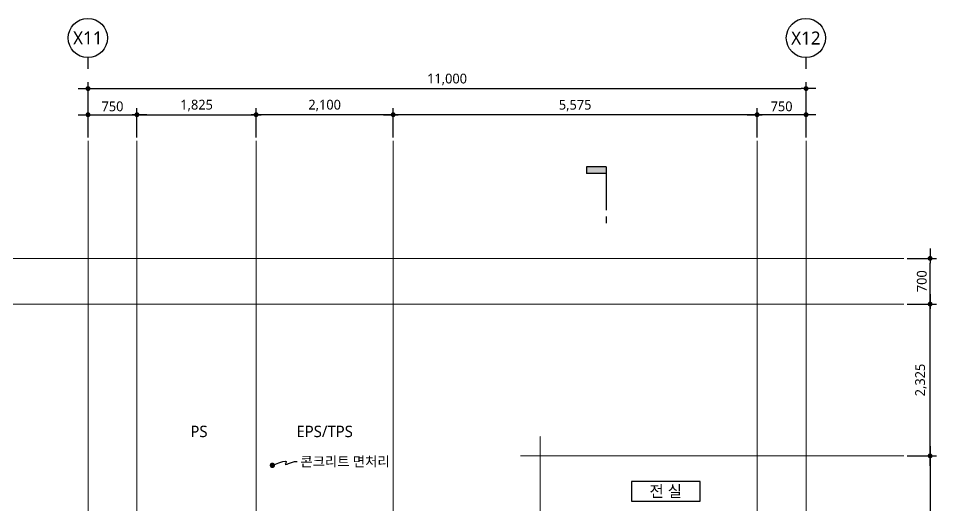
# Model space of a CAD drawing. Header units: millimetres. Extents: x 3320976 to 3527701, y 1183647 to 1243117.
# Drawn here: x 3365284 to 3379351, y 1196819 to 1204280 of the extents above; entities that cross this region are included whole.
import ezdxf
from ezdxf.enums import TextEntityAlignment as Align

# ---------------------------------------------------------------- set-up
doc = ezdxf.new("R2010")
doc.units = ezdxf.units.MM
doc.header["$MEASUREMENT"] = 0
doc.linetypes.add('CEN', pattern=[62, 60, -1, 0, -1])
doc.layers.get('0').update_dxf_attribs({"linetype": 'CONTINUOUS'})
for name, color, linetype, lineweight in [('A-AXIS-BUBL', 7, 'CONTINUOUS', 25), ('A-CNTL', 1, 'CEN', 15), ('A-DIMS', 7, 'CONTINUOUS', 25), ('A-MKXS-LEAD', 7, 'CONTINUOUS', 25), ('A-MKXS-MAK1', 3, 'CONTINUOUS', 25), ('A-MKXS-TEXT1', 3, 'CONTINUOUS', 25), ('A-MKXS-TEXT2', 7, 'CONTINUOUS', 25), ('A-MKXX-NAME', 3, 'CONTINUOUS', 25), ('A-MKXX-SYMB', 7, 'CONTINUOUS', 25), ('A-XXXX-TXT2', 3, 'CONTINUOUS', 25)]:
    doc.layers.add(name, color=color, linetype=linetype, lineweight=lineweight)
doc.styles.add('HY울릉도L', font='')
doc.styles.add('돋움체', font='')
doc.styles.add('맑은고딕', font='malgun.ttf')
doc.styles.get('HY울릉도L').set_extended_font_data('HYwulM')
doc.styles.get('돋움체').set_extended_font_data('DotumChe')
doc.dimstyles.new('CDIM', dxfattribs={"dimtxt": 3, "dimasz": 1.5, "dimexe": 2, "dimexo": 1, "dimgap": 1, "dimtad": 1, "dimdec": 0, "dimrnd": 0.5, "dimzin": 0, "dimdsep": 32, "dimlunit": 6, "dimtxsty": 'HY울릉도L', "dimblk1": '_CIDOT', "dimblk2": '_CIDOT', "dimsah": 1, "dimcen": 5.5, "dimclrd": 2, "dimclre": 2, "dimclrt": 7, "dimadec": 0, "dimazin": 0, "dimtfac": 1, "dimtdec": 0, "dimtix": 1, "dimtmove": 2, "dimatfit": 1, "dimldrblk": '_CIDOT', "dimfxl": 1, "dimtolj": 1, "dimtzin": 0, "dimlwd": -1, "dimarcsym": 0})

# ---------------------------------------------------------------- blocks, each defined once
blk = doc.blocks.new('_CIDOT')
at = {"color": 0, "linetype": 'ByBlock'}
blk.add_line((2, 0), (-1, 0), dxfattribs=at)
at = {"color": 0, "linetype": 'ByBlock', "const_width": 0.5}
blk.add_lwpolyline([(-0.25, 0, 1), (0.25, 0, 1)], format="xyb", close=True, dxfattribs=at)
blk = doc.blocks.new('*D464')
at = {"layer": 'A-DIMS', "lineweight": -2, "transparency": 16777216}
for p, q in [((0, 1850), (0, 2700)), ((11000, 1850), (11000, 2700))]:
    blk.add_line(p, q, dxfattribs=at)
at = {"layer": 'A-DIMS', "transparency": 16777216}
blk.add_line((75, 2600), (10925, 2600), dxfattribs=at)
at = {"layer": 'A-DIMS', "transparency": 16777216, "xscale": 75, "yscale": 75, "zscale": 75, "rotation": 180}
blk.add_blockref('_CIDOT', (0, 2600), dxfattribs=at)
at = {"layer": 'A-DIMS', "transparency": 16777216, "xscale": 75, "yscale": 75, "zscale": 75}
blk.add_blockref('_CIDOT', (11000, 2600), dxfattribs=at)
at = {"layer": 'A-DIMS', "color": 3, "transparency": 16777216, "insert": (5500, 2740), "char_height": 150, "attachment_point": 5, "style": '맑은고딕'}
blk.add_mtext('\\A1;11,000', dxfattribs=at)
blk = doc.blocks.new('*D465')
at = {"layer": 'A-DIMS', "lineweight": -2, "transparency": 16777216}
for p, q in [((0, 1850), (0, 2300)), ((750, 1850), (750, 2300))]:
    blk.add_line(p, q, dxfattribs=at)
at = {"layer": 'A-DIMS', "transparency": 16777216}
blk.add_line((75, 2200), (675, 2200), dxfattribs=at)
at = {"layer": 'A-DIMS', "transparency": 16777216, "xscale": 75, "yscale": 75, "zscale": 75, "rotation": 180}
blk.add_blockref('_CIDOT', (0, 2200), dxfattribs=at)
at = {"layer": 'A-DIMS', "transparency": 16777216, "xscale": 75, "yscale": 75, "zscale": 75}
blk.add_blockref('_CIDOT', (750, 2200), dxfattribs=at)
at = {"layer": 'A-DIMS', "color": 3, "transparency": 16777216, "insert": (375, 2327), "char_height": 150, "attachment_point": 5, "style": '맑은고딕'}
blk.add_mtext('\\A1;750', dxfattribs=at)
blk = doc.blocks.new('*D467')
at = {"layer": 'A-DIMS', "lineweight": -2, "transparency": 16777216}
for p, q in [((12550, 0), (13000, 0)), ((12550, -700), (13000, -700))]:
    blk.add_line(p, q, dxfattribs=at)
at = {"layer": 'A-DIMS', "transparency": 16777216}
blk.add_line((12900, -625), (12900, -75), dxfattribs=at)
at = {"layer": 'A-DIMS', "transparency": 16777216, "xscale": 75, "yscale": 75, "zscale": 75}
for p, rotation in [((12900, 0), 90), ((12900, -700), 270)]:
    blk.add_blockref('_CIDOT', p, dxfattribs=dict(at, rotation=rotation))
at = {"layer": 'A-DIMS', "color": 3, "transparency": 16777216, "insert": (12773, -350), "char_height": 150, "attachment_point": 5, "rotation": 90, "style": '맑은고딕'}
blk.add_mtext('\\A1;700', dxfattribs=at)
blk = doc.blocks.new('*D468')
at = {"layer": 'A-DIMS', "lineweight": -2, "transparency": 16777216}
for p, q in [((12550, -700), (13000, -700)), ((12550, -3025), (13000, -3025))]:
    blk.add_line(p, q, dxfattribs=at)
at = {"layer": 'A-DIMS', "transparency": 16777216}
blk.add_line((12900, -2950), (12900, -775), dxfattribs=at)
at = {"layer": 'A-DIMS', "transparency": 16777216, "xscale": 75, "yscale": 75, "zscale": 75}
for p, rotation in [((12900, -700), 90), ((12900, -3025), 270)]:
    blk.add_blockref('_CIDOT', p, dxfattribs=dict(at, rotation=rotation))
at = {"layer": 'A-DIMS', "color": 3, "transparency": 16777216, "insert": (12760, -1863), "char_height": 150, "attachment_point": 5, "rotation": 90, "style": '맑은고딕'}
blk.add_mtext('\\A1;2,325', dxfattribs=at)
blk = doc.blocks.new('*D474')
at = {"layer": 'A-DIMS', "lineweight": -2, "transparency": 16777216}
for p, q in [((750, 1850), (750, 2300)), ((2575, 1850), (2575, 2300))]:
    blk.add_line(p, q, dxfattribs=at)
at = {"layer": 'A-DIMS', "transparency": 16777216}
blk.add_line((825, 2200), (2500, 2200), dxfattribs=at)
at = {"layer": 'A-DIMS', "transparency": 16777216, "xscale": 75, "yscale": 75, "zscale": 75, "rotation": 180}
blk.add_blockref('_CIDOT', (750, 2200), dxfattribs=at)
at = {"layer": 'A-DIMS', "transparency": 16777216, "xscale": 75, "yscale": 75, "zscale": 75}
blk.add_blockref('_CIDOT', (2575, 2200), dxfattribs=at)
at = {"layer": 'A-DIMS', "color": 3, "transparency": 16777216, "insert": (1663, 2340), "char_height": 150, "attachment_point": 5, "style": '맑은고딕'}
blk.add_mtext('\\A1;1,825', dxfattribs=at)
blk = doc.blocks.new('*D477')
at = {"layer": 'A-DIMS', "lineweight": -2, "transparency": 16777216}
for p, q in [((12550, -3025), (13000, -3025)), ((12550, -5775), (13000, -5775))]:
    blk.add_line(p, q, dxfattribs=at)
at = {"layer": 'A-DIMS', "transparency": 16777216}
blk.add_line((12900, -3100), (12900, -5700), dxfattribs=at)
at = {"layer": 'A-DIMS', "transparency": 16777216, "xscale": 75, "yscale": 75, "zscale": 75}
for p, rotation in [((12900, -3025), 90), ((12900, -5775), 270)]:
    blk.add_blockref('_CIDOT', p, dxfattribs=dict(at, rotation=rotation))
at = {"layer": 'A-DIMS', "color": 3, "transparency": 16777216, "insert": (12760, -4400), "char_height": 150, "attachment_point": 5, "rotation": 90, "style": '맑은고딕'}
blk.add_mtext('\\A1;2,750', dxfattribs=at)
blk = doc.blocks.new('*D483')
at = {"layer": 'A-DIMS', "lineweight": -2, "transparency": 16777216}
for p, q in [((10250, 1850), (10250, 2300)), ((11000, 1850), (11000, 2300))]:
    blk.add_line(p, q, dxfattribs=at)
at = {"layer": 'A-DIMS', "transparency": 16777216}
blk.add_line((10925, 2200), (10325, 2200), dxfattribs=at)
at = {"layer": 'A-DIMS', "transparency": 16777216, "xscale": 75, "yscale": 75, "zscale": 75, "rotation": 180}
blk.add_blockref('_CIDOT', (10250, 2200), dxfattribs=at)
at = {"layer": 'A-DIMS', "transparency": 16777216, "xscale": 75, "yscale": 75, "zscale": 75}
blk.add_blockref('_CIDOT', (11000, 2200), dxfattribs=at)
at = {"layer": 'A-DIMS', "color": 3, "transparency": 16777216, "insert": (10625, 2327), "char_height": 150, "attachment_point": 5, "style": '맑은고딕'}
blk.add_mtext('\\A1;750', dxfattribs=at)
blk = doc.blocks.new('*D484')
at = {"layer": 'A-DIMS', "lineweight": -2, "transparency": 16777216}
for p, q in [((4675, 1850), (4675, 2300)), ((10250, 1850), (10250, 2300))]:
    blk.add_line(p, q, dxfattribs=at)
at = {"layer": 'A-DIMS', "transparency": 16777216}
blk.add_line((10175, 2200), (4750, 2200), dxfattribs=at)
at = {"layer": 'A-DIMS', "transparency": 16777216, "xscale": 75, "yscale": 75, "zscale": 75, "rotation": 180}
blk.add_blockref('_CIDOT', (4675, 2200), dxfattribs=at)
at = {"layer": 'A-DIMS', "transparency": 16777216, "xscale": 75, "yscale": 75, "zscale": 75}
blk.add_blockref('_CIDOT', (10250, 2200), dxfattribs=at)
at = {"layer": 'A-DIMS', "color": 3, "transparency": 16777216, "insert": (7462, 2339), "char_height": 150, "attachment_point": 5, "style": '맑은고딕'}
blk.add_mtext('\\A1;5,575', dxfattribs=at)
blk = doc.blocks.new('*D485')
at = {"layer": 'A-DIMS', "lineweight": -2, "transparency": 16777216}
for p, q in [((2575, 1850), (2575, 2300)), ((4675, 1850), (4675, 2300))]:
    blk.add_line(p, q, dxfattribs=at)
at = {"layer": 'A-DIMS', "transparency": 16777216}
blk.add_line((4600, 2200), (2650, 2200), dxfattribs=at)
at = {"layer": 'A-DIMS', "transparency": 16777216, "xscale": 75, "yscale": 75, "zscale": 75, "rotation": 180}
blk.add_blockref('_CIDOT', (2575, 2200), dxfattribs=at)
at = {"layer": 'A-DIMS', "transparency": 16777216, "xscale": 75, "yscale": 75, "zscale": 75}
blk.add_blockref('_CIDOT', (4675, 2200), dxfattribs=at)
at = {"layer": 'A-DIMS', "color": 3, "transparency": 16777216, "insert": (3625, 2340), "char_height": 150, "attachment_point": 5, "style": '맑은고딕'}
blk.add_mtext('\\A1;2,100', dxfattribs=at)
blk = doc.blocks.new('CORE 2- 단면')
at = {"layer": 'A-MKXS-MAK1'}
h = blk.add_hatch(color=256, dxfattribs=at)
h.paths.add_polyline_path([(5095, 12859), (4847, 12611, 0.414214), (4847, 13106)])
h.paths.add_polyline_path([(4847, 12611), (4600, 12364), (4600, 12509, 0.198912)])
h.paths.add_polyline_path([(4847, 13106, 0.198912), (4600, 13209), (4600, 13354)])
for points in [[(537, 10486), (437, 10486), (437, 10786), (537, 10786)], [(4900, -2015), (4900, -2115), (4600, -2115), (4600, -2015)]]:
    blk.add_hatch(color=256, dxfattribs=at).paths.add_polyline_path(points)
h = blk.add_hatch(color=256, dxfattribs=at)
h.paths.add_polyline_path([(12887, 10291), (12639, 10538, 0.414214), (13134, 10538)])
h.paths.add_polyline_path([(12639, 10538), (12392, 10786), (12537, 10786, 0.198912)])
h.paths.add_polyline_path([(13134, 10538, 0.198912), (13237, 10786), (13382, 10786)])
for p, q in [((4600, 13354), (5095, 12859)), ((4600, 11886), (4600, 13354)), ((4600, 12364), (5095, 12859)), ((4600, 11686), (4600, 11786)), ((437, 10786), (1100, 10786)), ((437, 10786), (437, 10486)), ((537, 10786), (537, 10486)), ((1200, 10786), (1300, 10786)), ((11714, 10786), (11814, 10786)), ((11914, 10786), (13382, 10786)), ((12392, 10786), (12887, 10291)), ((13382, 10786), (12887, 10291)), ((437, 10486), (537, 10486)), ((4600, -1352), (4600, -1252)), ((4600, -2115), (4600, -1452)), ((4600, -2015), (4900, -2015)), ((4900, -2115), (4900, -2015)), ((4600, -2115), (4900, -2115))]:
    blk.add_line(p, q, dxfattribs=at)
for centre in [(4600, 12859), (12887, 10786)]:
    blk.add_circle(centre, 350, dxfattribs=at)
at = {"layer": 'A-MKXS-TEXT2', "style": '돋움체'}
for s, height, rotation, p in [('A-514', 140, 270, (4472, 12866)), ('1', 150, 270, (4744, 12863)), ('A-515', 140, 180, (12887, 10934)), ('1', 140, 180, (12887, 10611))]:
    blk.add_text(s, height=height, rotation=rotation, dxfattribs=at).set_placement(p, align=Align.MIDDLE)
blk = doc.blocks.new('CORE6_GRID')
at = {"layer": 'A-AXIS-BUBL', "ltscale": 0.2}
for p, q in [((0, 2900), (0, 3075)), ((11000, 2900), (11000, 3075))]:
    blk.add_line(p, q, dxfattribs=at)
for centre in [(-2.9, 3375), (10997.1, 3375)]:
    blk.add_circle(centre, 300, dxfattribs=at)
at = {"layer": 'A-CNTL'}
for p, q in [((0, -14400), (0, 1800)), ((750, -14400), (750, 1800)), ((2575, -4825), (2575, 1800)), ((4675, -9875), (4675, 1800)), ((10250, -14400), (10250, 1800)), ((11000, -14400), (11000, 1800)), ((-1500, 0), (12500, 0)), ((-1500, -700), (12500, -700)), ((6925, -14400), (6925, -2725)), ((6625, -3025), (12500, -3025))]:
    blk.add_line(p, q, dxfattribs=at)
at = {"layer": 'A-XXXX-TXT2', "ltscale": 0.2, "style": '맑은고딕'}
for s, p in [('X11', (-2.9, 3375)), ('X12', (10997.1, 3375))]:
    blk.add_text(s, height=200, dxfattribs=at).set_placement(p, align=Align.MIDDLE)
at = {"layer": 'A-DIMS'}
for base, p1, p2, picture, middle in [((11000, 2600), (0, 1800), (11000, 1800), '*D464', (5500, 2740.5)), ((750, 2200), (0, 1800), (750, 1800), '*D465', (375, 2327.5)), ((2575, 2200), (750, 1800), (2575, 1800), '*D474', (1662.5, 2340.5))]:
    dim = blk.add_linear_dim(base=base, p1=p1, p2=p2, dimstyle='CDIM', override={"dimscale": 50, "dimtxsty": '맑은고딕', "dimclrd": 256, "dimclre": 256, "dimclrt": 3}, dxfattribs=at)
    dim.commit()
    dim.dimension.update_dxf_attribs({"geometry": picture, "text_midpoint": middle})
for base, p1, p2, angle, picture, middle in [((2575, 2200), (4675, 1800), (2575, 1800), 180, '*D485', (3625, 2340.5)), ((4675, 2200), (10250, 1800), (4675, 1800), 180, '*D484', (7462.5, 2338.9)), ((10250, 2200), (11000, 1800), (10250, 1800), 180, '*D483', (10625, 2327.5)), ((12900, 0), (12500, -700), (12500, 0), 270, '*D467', (12772.5, -350)), ((12900, -700), (12500, -3025), (12500, -700), 270, '*D468', (12759.9, -1862.5)), ((12900, -5775), (12500, -3025), (12500, -5775), 90, '*D477', (12759.9, -4400))]:
    dim = blk.add_linear_dim(base=base, p1=p1, p2=p2, angle=angle, dimstyle='CDIM', override={"dimscale": 50, "dimtxsty": '맑은고딕', "dimclrd": 256, "dimclre": 256, "dimclrt": 3}, dxfattribs=at)
    dim.commit()
    dim.dimension.update_dxf_attribs({"geometry": picture, "text_midpoint": middle})

msp = doc.modelspace()

# ---------------------------------------------------------------- linework, layer by layer
at = {"layer": 'A-MKXS-LEAD', "const_width": 40}
msp.add_lwpolyline([(3369154.7, 1197438.2, 1), (3369196.2, 1197434.1, 1)], format="xyb", close=True, dxfattribs=at)
at = {"layer": 'A-MKXS-LEAD'}
msp.add_lwpolyline([(3369174.6, 1197435.8), (3369272.4, 1197472.7), (3369336.1, 1197492.6), (3369372.3, 1197499), (3369387.7, 1197495.5), (3369388.8, 1197485.6), (3369382.3, 1197472.8), (3369374.8, 1197460.6), (3369372.9, 1197452.6), (3369381.5, 1197451.2), (3369399.6, 1197455.6), (3369424.5, 1197463.9), (3369453.4, 1197474), (3369483.6, 1197484.1), (3369512.4, 1197492.2), (3369537.1, 1197496.5), (3369555, 1197495.1)], dxfattribs=at)
at = {"layer": 'A-MKXX-SYMB'}
msp.add_lwpolyline([(3375726.3, 1197189.2), (3374676.3, 1197189.2), (3374676.3, 1196889.2), (3375726.3, 1196889.2)], close=True, dxfattribs=at)

# ---------------------------------------------------------------- block references
at = {"rotation": 180}
msp.add_blockref('CORE 2- 단면', (3378888.8, 1199892.2), dxfattribs=at)
at = {"layer": 'A-DIMS'}
msp.add_blockref('CORE6_GRID', (3366351.3, 1200605.4), dxfattribs=at)

# ---------------------------------------------------------------- texts
at = {"layer": 'A-MKXS-TEXT1', "style": '맑은고딕'}
msp.add_text('콘크리트 면처리', height=150, dxfattribs=at).set_placement((3369604.2, 1197494.8), align=Align.MIDDLE_LEFT)
at = {"layer": 'A-MKXX-NAME', "style": '맑은고딕'}
for s, p in [('PS', (3368051.3, 1197955.4)), ('EPS/TPS', (3369976.3, 1197955.4)), ('전 실', (3375201.3, 1197039.2))]:
    msp.add_text(s, height=175, dxfattribs=at).set_placement(p, align=Align.MIDDLE_CENTER)

doc.saveas('drawing.dxf')
